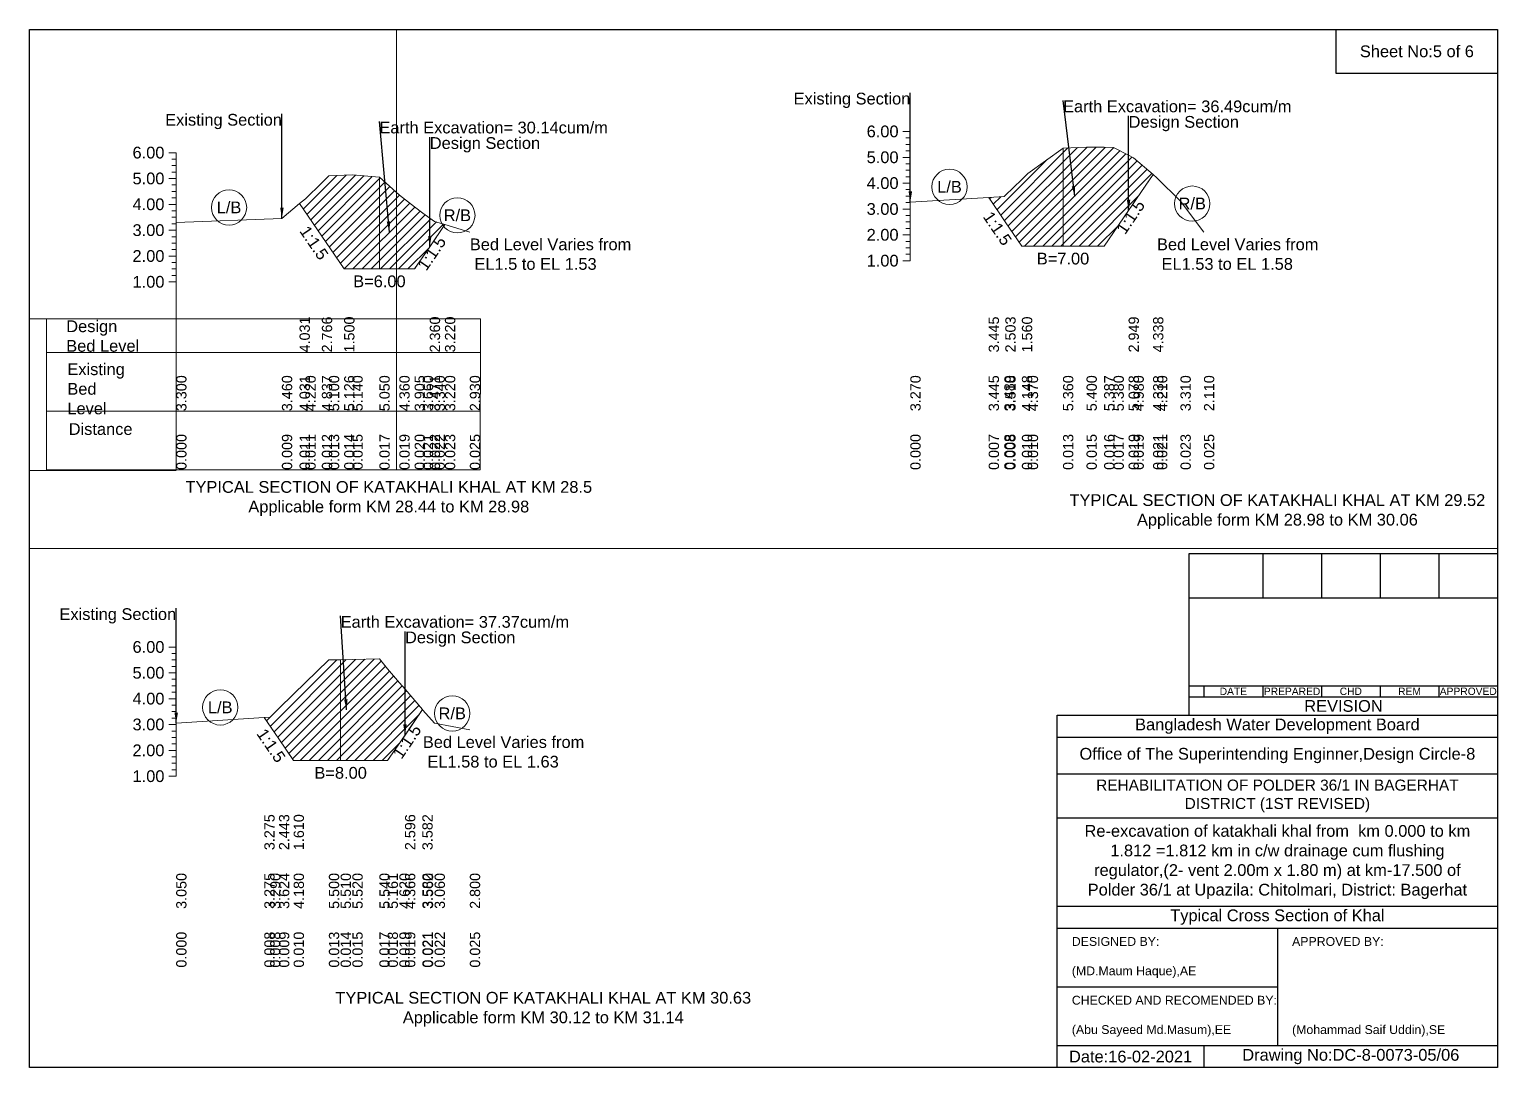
# Model space of a CAD drawing. Header units: inches. Extents: x 100000 to 145000, y -3535 to 0.
# Drawn here: x 130000 to 135000, y -3535 to 0 of the extents above; entities that cross this region are included whole.
import ezdxf

# ---------------------------------------------------------------- set-up
doc = ezdxf.new("R2010")
doc.units = ezdxf.units.IN
doc.header["$MEASUREMENT"] = 0
doc.linetypes.add('CENTER', pattern=[2, 1.25, -0.25, 0.25, -0.25])
doc.linetypes.add('DASHED', pattern=[0.75, 0.5, -0.25])
for name, color, linetype, lineweight in [('CL of Xsection', 7, 'CENTER', 9), ('Cross Section Labels', 7, 'Continuous', 9), ('Design_Bed_Level for Xsection', 7, 'DASHED', 9), ('Excavation Area', 7, 'Continuous', 9), ('Existing_Bed_Level for Xsection', 7, 'Continuous', 9), ('Long Section Border', 7, 'Continuous', 9), ('Long Section Labels', 7, 'Continuous', 9)]:
    doc.layers.add(name, color=color, linetype=linetype, lineweight=lineweight)
doc.styles.get("Standard").update_dxf_attribs({"font": 'arial.ttf'})
doc.dimstyles.get("Standard").update_dxf_attribs({"dimtxt": 0.18, "dimasz": 0.18, "dimexe": 0.18, "dimexo": 0.0625, "dimgap": 0.09, "dimtad": 0, "dimtih": 1, "dimtoh": 1, "dimdec": 4, "dimzin": 0, "dimdsep": 46, "dimtxsty": 'Standard', "dimcen": 0.09, "dimadec": 0, "dimazin": 0, "dimtfac": 1, "dimtdec": 4, "dimtofl": 0, "dimtmove": 0, "dimatfit": 3, "dimfxl": 1, "dimtolj": 1, "dimtzin": 0, "dimarcsym": 0})

msp = doc.modelspace()

# ---------------------------------------------------------------- hatches: boundary and pattern name
at = {"layer": 'Excavation Area'}
h = msp.add_hatch(dxfattribs=at)
h.set_pattern_fill('ANSI31', color=256, scale=176, style=0)
h.paths.add_polyline_path([(133266.9, -572.5), (133000, -587.9), (133266.9, -572.5), (133320, -569.4), (133323.4, -566.1), (133380, -510.7), (133400, -491.1), (133520, -404), (133600, -400.5), (133660, -401.6), (133692, -402.2), (133743.3, -428.8), (133760, -437.4), (133826.7, -493.9), (133743.3, -616.2), (133660, -738.4), (133520, -738.4), (133380, -738.4), (133323.4, -655.5)])
h = msp.add_hatch(dxfattribs=at)
h.set_pattern_fill('ANSI31', color=256, scale=176, style=0)
h.paths.add_polyline_path([(130920.1, -593.1), (130860, -643.4), (130920.1, -593.1), (130940, -576.5), (130996.1, -522.2), (131020, -499), (131072, -496.8), (131100, -495.5), (131192, -503.4), (131260, -564.2), (131312, -604.2), (131340, -625.8), (131363.6, -642.4), (131380, -653.9), (131415.2, -664.5), (131363.6, -740.2), (131312, -815.8), (131192, -815.8), (131072, -815.8), (130996.1, -704.5)])
h = msp.add_hatch(dxfattribs=at)
h.set_pattern_fill('ANSI31', color=256, scale=176, style=0)
h.paths.add_polyline_path([(130800.1, -2342.7), (130500, -2362.5), (130800.1, -2342.7), (130820, -2341.4), (130850, -2312), (130900, -2263.1), (131020, -2146.9), (131060, -2146.1), (131100, -2145.2), (131192, -2143.4), (131220, -2176.8), (131260, -2224.4), (131279.2, -2246.7), (131338.3, -2315.7), (131279.2, -2402.5), (131220, -2489.3), (131060, -2489.3), (130900, -2489.3), (130850, -2416)])

# ---------------------------------------------------------------- linework, layer by layer
for points in [[(130000, 0), (135000, 0), (135000, -3535), (130000, -3535)], [(134450, 0), (135000, 0), (135000, -150), (134450, -150)]]:
    msp.add_lwpolyline(points, close=True)
for points in [[(133950, -2335), (133950, -1785), (135000, -1785)], [(134000, -1785), (134000, -1785)], [(134200, -1785), (134200, -1935)], [(134400, -1785), (134400, -1935)], [(134600, -1785), (134600, -1935)], [(134800, -1785), (134800, -1935)], [(133950, -1935), (135000, -1935)], [(133950, -2235), (135000, -2235)], [(134000, -2235), (134000, -2272.5)], [(134200, -2235), (134200, -2272.5)], [(134400, -2235), (134400, -2272.5)], [(134600, -2235), (134600, -2272.5)], [(134800, -2235), (134800, -2272.5)], [(133950, -2272.5), (135000, -2272.5)], [(133500, -3535), (133500, -2335), (135000, -2335)], [(133500, -2410), (135000, -2410)], [(133500, -2535), (135000, -2535)], [(133500, -2685), (135000, -2685)], [(133500, -2985), (135000, -2985)], [(133500, -3060), (135000, -3060)], [(134250, -3060), (134250, -3460)], [(133500, -3260), (134250, -3260)], [(133500, -3460), (135000, -3460)], [(134000, -3460), (134000, -3535)]]:
    msp.add_lwpolyline(points)
at = {"layer": 'CL of Xsection'}
for points in [[(133520, -738.4), (133520, -404)], [(131192, -815.8), (131192, -503.4)], [(131060, -2489.3), (131060, -2146.1)]]:
    msp.add_lwpolyline(points, dxfattribs=at)
at = {"layer": 'Cross Section Labels'}
for centre in [(133133.4, -536.2), (130680, -606.4), (133960, -593.2), (131457.6, -633.2), (130650, -2308.6), (131440, -2329.1)]:
    msp.add_circle(centre, 60, dxfattribs=at)
at = {"layer": 'Design_Bed_Level for Xsection'}
for points in [[(133266.9, -572.5), (133323.4, -655.5), (133380, -738.4), (133520, -738.4), (133660, -738.4), (133743.3, -616.2), (133826.7, -493.9)], [(130920.1, -593.1), (130996.1, -704.5), (131072, -815.8), (131192, -815.8), (131312, -815.8), (131363.6, -740.2), (131415.2, -664.5)], [(130800.1, -2342.7), (130850, -2416), (130900, -2489.3), (131060, -2489.3), (131220, -2489.3), (131279.2, -2402.5), (131338.3, -2315.7)]]:
    msp.add_lwpolyline(points, dxfattribs=at)
at = {"layer": 'Excavation Area'}
for points in [[(133266.9, -572.5), (133000, -587.9), (133266.9, -572.5), (133320, -569.4), (133323.4, -566.1), (133380, -510.7), (133400, -491.1), (133520, -404), (133600, -400.5), (133660, -401.6), (133692, -402.2), (133743.3, -428.8), (133760, -437.4), (133826.7, -493.9), (133743.3, -616.2), (133660, -738.4), (133520, -738.4), (133380, -738.4), (133323.4, -655.5), (133266.9, -572.5)], [(130920.1, -593.1), (130860, -643.4), (130920.1, -593.1), (130940, -576.5), (130996.1, -522.2), (131020, -499), (131072, -496.8), (131100, -495.5), (131192, -503.4), (131260, -564.2), (131312, -604.2), (131340, -625.8), (131363.6, -642.4), (131380, -653.9), (131415.2, -664.5), (131363.6, -740.2), (131312, -815.8), (131192, -815.8), (131072, -815.8), (130996.1, -704.5), (130920.1, -593.1)], [(130800.1, -2342.7), (130500, -2362.5), (130800.1, -2342.7), (130820, -2341.4), (130850, -2312), (130900, -2263.1), (131020, -2146.9), (131060, -2146.1), (131100, -2145.2), (131192, -2143.4), (131220, -2176.8), (131260, -2224.4), (131279.2, -2246.7), (131338.3, -2315.7), (131279.2, -2402.5), (131220, -2489.3), (131060, -2489.3), (130900, -2489.3), (130850, -2416), (130800.1, -2342.7)]]:
    msp.add_lwpolyline(points, close=True, dxfattribs=at)
at = {"layer": 'Existing_Bed_Level for Xsection'}
for points in [[(133000, -587.9), (133266.9, -572.5), (133320, -569.4), (133323.4, -566.1), (133380, -510.7), (133400, -491.1), (133520, -404), (133600, -400.5), (133660, -401.6), (133692, -402.2), (133743.3, -428.8), (133760, -437.4), (133826.7, -493.9), (133840, -505.2), (133920, -584.4), (134000, -690)], [(130500, -657.4), (130860, -643.4), (130920.1, -593.1), (130940, -576.5), (130996.1, -522.2), (131020, -499), (131072, -496.8), (131100, -495.5), (131192, -503.4), (131260, -564.2), (131312, -604.2), (131340, -625.8), (131363.6, -642.4), (131380, -653.9), (131415.2, -664.5), (131500, -690)], [(130500, -2362.5), (130800.1, -2342.7), (130820, -2341.4), (130850, -2312), (130900, -2263.1), (131020, -2146.9), (131060, -2146.1), (131100, -2145.2), (131192, -2143.4), (131220, -2176.8), (131260, -2224.4), (131279.2, -2246.7), (131338.3, -2315.7), (131340, -2317.7), (131380, -2361.7), (131500, -2384.5)]]:
    msp.add_lwpolyline(points, dxfattribs=at)
at = {"layer": 'Long Section Border'}
for p, q in [((130000, 0), (132500, 0)), ((131250, 0), (131250, -1500)), ((130500, -859.8), (130500, -1500)), ((130500, -985.3), (130000, -985.3)), ((130500, -985.3), (130058.7, -985.3)), ((130058.7, -985.3), (130058.7, -1500)), ((130500, -985.3), (131535.8, -985.3)), ((131535.7, -1500), (131535.8, -985.3)), ((130500, -1100), (130058.7, -1100)), ((130500, -1100), (131535.8, -1100)), ((130500, -1300), (130058.7, -1300)), ((130500, -1300), (131535.7, -1300)), ((130058.7, -1500), (131535.7, -1500)), ((130500, -1502), (130000, -1502)), ((130000, -1767.5), (135000, -1767.5))]:
    msp.add_line(p, q, dxfattribs=at)
at = {"layer": 'Long Section Labels'}
for points in [[(133000, -347.7), (132975, -347.7)], [(133000, -787.7), (133000, -699.7), (133000, -611.7), (133000, -523.7), (133000, -435.7), (133000, -347.7)], [(133000, -369.7), (132985, -369.7)], [(133000, -391.7), (132985, -391.7)], [(130500, -419.8), (130475, -419.8)], [(130500, -441.8), (130485, -441.8)], [(130500, -859.8), (130500, -771.8), (130500, -683.8), (130500, -595.8), (130500, -507.8), (130500, -419.8)], [(133000, -435.7), (132975, -435.7)], [(133000, -413.7), (132985, -413.7)], [(130500, -463.8), (130485, -463.8)], [(130500, -485.8), (130485, -485.8)], [(133000, -457.7), (132985, -457.7)], [(133000, -479.7), (132985, -479.7)], [(130500, -507.8), (130475, -507.8)], [(130500, -529.8), (130485, -529.8)], [(133000, -523.7), (132975, -523.7)], [(133000, -501.7), (132985, -501.7)], [(133000, -545.7), (132985, -545.7)], [(130500, -595.8), (130475, -595.8)], [(130500, -551.8), (130485, -551.8)], [(130500, -573.8), (130485, -573.8)], [(133000, -567.7), (132985, -567.7)], [(133000, -589.7), (132985, -589.7)], [(130500, -617.8), (130485, -617.8)], [(130500, -639.8), (130485, -639.8)], [(133000, -611.7), (132975, -611.7)], [(133000, -633.7), (132985, -633.7)], [(130500, -683.8), (130475, -683.8)], [(130500, -661.8), (130485, -661.8)], [(133000, -699.7), (132975, -699.7)], [(133000, -655.7), (132985, -655.7)], [(133000, -677.7), (132985, -677.7)], [(130500, -705.8), (130485, -705.8)], [(130500, -727.8), (130485, -727.8)], [(130500, -749.8), (130485, -749.8)], [(133000, -721.7), (132985, -721.7)], [(133000, -743.7), (132985, -743.7)], [(130500, -771.8), (130475, -771.8)], [(130500, -793.8), (130485, -793.8)], [(133000, -787.7), (132975, -787.7)], [(133000, -765.7), (132985, -765.7)], [(130500, -815.8), (130485, -815.8)], [(130500, -837.8), (130485, -837.8)], [(130500, -859.8), (130475, -859.8)], [(130500, -2102.9), (130475, -2102.9)], [(130500, -2124.9), (130485, -2124.9)], [(130500, -2146.9), (130485, -2146.9)], [(130500, -2542.9), (130500, -2454.9), (130500, -2366.9), (130500, -2278.9), (130500, -2190.9), (130500, -2102.9)], [(130500, -2190.9), (130475, -2190.9)], [(130500, -2168.9), (130485, -2168.9)], [(130500, -2212.9), (130485, -2212.9)], [(130500, -2234.9), (130485, -2234.9)], [(130500, -2278.9), (130475, -2278.9)], [(130500, -2256.9), (130485, -2256.9)], [(130500, -2300.9), (130485, -2300.9)], [(130500, -2322.9), (130485, -2322.9)], [(130500, -2344.9), (130485, -2344.9)], [(130500, -2366.9), (130475, -2366.9)], [(130500, -2388.9), (130485, -2388.9)], [(130500, -2410.9), (130485, -2410.9)], [(130500, -2432.9), (130485, -2432.9)], [(130500, -2454.9), (130475, -2454.9)], [(130500, -2476.9), (130485, -2476.9)], [(130500, -2498.9), (130485, -2498.9)], [(130500, -2542.9), (130475, -2542.9)], [(130500, -2520.9), (130485, -2520.9)]]:
    msp.add_lwpolyline(points, dxfattribs=at)

# ---------------------------------------------------------------- texts
at = {"char_height": 40, "attachment_point": 5}
for s, insert in [('Sheet No:5 of 6', (134725, -75)), ('Bangladesh Water Development Board', (134250, -2372.5)), ('Office of The Superintending Enginner,Design Circle-8', (134250, -2472.5))]:
    msp.add_mtext(s, dxfattribs=dict(at, insert=insert))
for s, insert, char_height, width, attachment_point in [('DATE', (134100, -2253.8), 25, 200, 5), ('PREPARED', (134300, -2253.8), 25, 200, 5), ('CHD', (134500, -2253.8), 25, 200, 5), ('REM', (134700, -2253.8), 25, 200, 5), ('APPROVED', (134900, -2253.8), 25, 200, 5), ('REVISION ', (134475, -2303.8), 40, 1050, 5), ('REHABILITATION OF POLDER 36/1 IN BAGERHAT DISTRICT (1ST REVISED)', (134250, -2610), 37.5, 1400, 5), ('Re-excavation of katakhali khal from  km 0.000 to km 1.812 =1.812 km in c/w drainage cum flushing regulator,(2- vent 2.00m x 1.80 m) at km-17.500 of Polder 36/1 at Upazila: Chitolmari, District: Bagerhat ^J', (134250, -2835), 40, 1400, 5), ('Typical Cross Section of Khal', (134250, -3022.5), 40, 1400, 5), ('DESIGNED BY:^J^J(MD.Maum Haque),AE', (133550, -3160), 30, 700, 4), ('APPROVED BY:^J^J^J^J^J^J(Mohammad Saif Uddin),SE', (134300, -3260), 30, 700, 4), ('CHECKED AND RECOMENDED BY:^J^J(Abu Sayeed Md.Masum),EE', (133550, -3360), 30, 700, 4), ('Date:16-02-2021', (133750, -3497.5), 40, 700, 5), ('Drawing No:DC-8-0073-05/06', (134500, -3497.5), 40, 1100, 5)]:
    msp.add_mtext(s, dxfattribs=dict(insert=insert, char_height=char_height, width=width, attachment_point=attachment_point))
at = {"layer": 'Cross Section Labels', "char_height": 40}
for s, insert, attachment_point in [('Existing Section', (133000, -215.7), 3), ('Earth Excavation= 36.49cum/m', (133520, -242.1), 1), ('Existing Section', (130860, -287.8), 3), ('Design Section', (133743.3, -294.9), 1), ('Earth Excavation= 30.14cum/m', (131192, -314.2), 1), ('Design Section', (131363.6, -367), 1), ('L/B', (133133.4, -536.2), 5), ('L/B', (130680, -606.4), 5), ('R/B', (133960, -593.2), 5), ('R/B', (131457.6, -633.2), 5), ('Bed Level Varies from ^J EL1.5 to EL 1.53', (131500, -712), 1), ('Bed Level Varies from ^J EL1.53 to EL 1.58', (133840, -712), 1), ('B=7.00', (133520, -760.4), 2), ('B=6.00', (131192, -837.8), 2), ('Distance', (130134, -1340.8), 1), ('TYPICAL SECTION OF KATAKHALI KHAL AT KM 28.5^JApplicable form KM 28.44 to KM 28.98', (131224, -1597.3), 5), ('TYPICAL SECTION OF KATAKHALI KHAL AT KM 29.52^JApplicable form KM 28.98 to KM 30.06', (134250, -1642), 5), ('Existing Section', (130500, -1970.9), 3), ('Earth Excavation= 37.37cum/m', (131060, -1997.3), 1), ('Design Section', (131279.2, -2050.1), 1), ('L/B', (130650, -2308.6), 5), ('R/B', (131440, -2329.1), 5), ('Bed Level Varies from ^J EL1.58 to EL 1.63', (131340, -2406.5), 1), ('B=8.00', (131060, -2511.3), 2), ('TYPICAL SECTION OF KATAKHALI KHAL AT KM 30.63^JApplicable form KM 30.12 to KM 31.14', (131750, -3336.5), 5)]:
    msp.add_mtext(s, dxfattribs=dict(at, insert=insert, attachment_point=attachment_point))
at = {"layer": 'Cross Section Labels'}
for s, insert, char_height, attachment_point, rotation in [('1:1.5', (133733.3, -627.2), 40, 2, 55.7131), ('1:1.5', (133313.4, -666.5), 40, 2, 304.2869), ('1:1.5', (130986.1, -715.5), 40, 2, 304.2869), ('1:1.5', (131353.6, -751.2), 40, 2, 55.7131), ('4.031', (130920.1, -1100), 35, 1, 90), ('2.766', (130996.1, -1100), 35, 1, 90), ('1.500', (131072, -1100), 35, 1, 90), ('1.500', (131072, -1100), 35, 1, 90), ('1.500', (131072, -1100), 35, 1, 90), ('2.360', (131363.6, -1100), 35, 1, 90), ('3.220', (131415.2, -1100), 35, 1, 90), ('3.445', (133266.9, -1100), 35, 1, 90), ('2.503', (133323.4, -1100), 35, 1, 90), ('1.560', (133380, -1100), 35, 1, 90), ('1.560', (133380, -1100), 35, 1, 90), ('1.560', (133380, -1100), 35, 1, 90), ('2.949', (133743.3, -1100), 35, 1, 90), ('4.338', (133826.7, -1100), 35, 1, 90), ('3.300', (130500, -1300), 35, 1, 90), ('3.460', (130860, -1300), 35, 1, 90), ('4.031', (130920.1, -1300), 35, 1, 90), ('4.220', (130940, -1300), 35, 1, 90), ('4.837', (130996.1, -1300), 35, 1, 90), ('5.100', (131020, -1300), 35, 1, 90), ('5.126', (131072, -1300), 35, 1, 90), ('5.140', (131100, -1300), 35, 1, 90), ('5.050', (131192, -1300), 35, 1, 90), ('4.360', (131260, -1300), 35, 1, 90), ('3.905', (131312, -1300), 35, 1, 90), ('3.660', (131340, -1300), 35, 1, 90), ('3.471', (131363.6, -1300), 35, 1, 90), ('3.340', (131380, -1300), 35, 1, 90), ('3.220', (131415.2, -1300), 35, 1, 90), ('2.930', (131500, -1300), 35, 1, 90), ('3.270', (133000, -1300), 35, 1, 90), ('3.445', (133266.9, -1300), 35, 1, 90), ('3.480', (133320, -1300), 35, 1, 90), ('3.518', (133323.4, -1300), 35, 1, 90), ('4.148', (133380, -1300), 35, 1, 90), ('4.370', (133400, -1300), 35, 1, 90), ('5.360', (133520, -1300), 35, 1, 90), ('5.400', (133600, -1300), 35, 1, 90), ('5.387', (133660, -1300), 35, 1, 90), ('5.380', (133692, -1300), 35, 1, 90), ('5.078', (133743.3, -1300), 35, 1, 90), ('4.980', (133760, -1300), 35, 1, 90), ('4.338', (133826.7, -1300), 35, 1, 90), ('4.210', (133840, -1300), 35, 1, 90), ('3.310', (133920, -1300), 35, 1, 90), ('2.110', (134000, -1300), 35, 1, 90), ('0.000', (130500, -1500), 35, 1, 90), ('0.009', (130860, -1500), 35, 1, 90), ('0.011', (130920.1, -1500), 35, 1, 90), ('0.011', (130940, -1500), 35, 1, 90), ('0.012', (130996.1, -1500), 35, 1, 90), ('0.013', (131020, -1500), 35, 1, 90), ('0.014', (131072, -1500), 35, 1, 90), ('0.015', (131100, -1500), 35, 1, 90), ('0.017', (131192, -1500), 35, 1, 90), ('0.019', (131260, -1500), 35, 1, 90), ('0.020', (131312, -1500), 35, 1, 90), ('0.021', (131340, -1500), 35, 1, 90), ('0.022', (131363.6, -1500), 35, 1, 90), ('0.022', (131380, -1500), 35, 1, 90), ('0.023', (131415.2, -1500), 35, 1, 90), ('0.025', (131500, -1500), 35, 1, 90), ('0.000', (133000, -1500), 35, 1, 90), ('0.007', (133266.9, -1500), 35, 1, 90), ('0.008', (133320, -1500), 35, 1, 90), ('0.008', (133323.4, -1500), 35, 1, 90), ('0.010', (133380, -1500), 35, 1, 90), ('0.010', (133400, -1500), 35, 1, 90), ('0.013', (133520, -1500), 35, 1, 90), ('0.015', (133600, -1500), 35, 1, 90), ('0.016', (133660, -1500), 35, 1, 90), ('0.017', (133692, -1500), 35, 1, 90), ('0.019', (133743.3, -1500), 35, 1, 90), ('0.019', (133760, -1500), 35, 1, 90), ('0.021', (133826.7, -1500), 35, 1, 90), ('0.021', (133840, -1500), 35, 1, 90), ('0.023', (133920, -1500), 35, 1, 90), ('0.025', (134000, -1500), 35, 1, 90), ('1:1.5', (130840, -2427), 40, 2, 304.2869), ('1:1.5', (131269.2, -2413.5), 40, 2, 55.7131), ('3.275', (130800.1, -2794.5), 35, 1, 90), ('2.443', (130850, -2794.5), 35, 1, 90), ('1.610', (130900, -2794.5), 35, 1, 90), ('1.610', (130900, -2794.5), 35, 1, 90), ('1.610', (130900, -2794.5), 35, 1, 90), ('2.596', (131279.2, -2794.5), 35, 1, 90), ('3.582', (131338.3, -2794.5), 35, 1, 90), ('3.050', (130500, -2994.5), 35, 1, 90), ('3.275', (130800.1, -2994.5), 35, 1, 90), ('3.290', (130820, -2994.5), 35, 1, 90), ('3.624', (130850, -2994.5), 35, 1, 90), ('4.180', (130900, -2994.5), 35, 1, 90), ('5.500', (131020, -2994.5), 35, 1, 90), ('5.510', (131060, -2994.5), 35, 1, 90), ('5.520', (131100, -2994.5), 35, 1, 90), ('5.540', (131192, -2994.5), 35, 1, 90), ('5.161', (131220, -2994.5), 35, 1, 90), ('4.620', (131260, -2994.5), 35, 1, 90), ('4.366', (131279.2, -2994.5), 35, 1, 90), ('3.582', (131338.3, -2994.5), 35, 1, 90), ('3.560', (131340, -2994.5), 35, 1, 90), ('3.060', (131380, -2994.5), 35, 1, 90), ('2.800', (131500, -2994.5), 35, 1, 90), ('0.000', (130500, -3194.5), 35, 1, 90), ('0.008', (130800.1, -3194.5), 35, 1, 90), ('0.008', (130820, -3194.5), 35, 1, 90), ('0.009', (130850, -3194.5), 35, 1, 90), ('0.010', (130900, -3194.5), 35, 1, 90), ('0.013', (131020, -3194.5), 35, 1, 90), ('0.014', (131060, -3194.5), 35, 1, 90), ('0.015', (131100, -3194.5), 35, 1, 90), ('0.017', (131192, -3194.5), 35, 1, 90), ('0.018', (131220, -3194.5), 35, 1, 90), ('0.019', (131260, -3194.5), 35, 1, 90), ('0.019', (131279.2, -3194.5), 35, 1, 90), ('0.021', (131338.3, -3194.5), 35, 1, 90), ('0.021', (131340, -3194.5), 35, 1, 90), ('0.022', (131380, -3194.5), 35, 1, 90), ('0.025', (131500, -3194.5), 35, 1, 90)]:
    msp.add_mtext(s, dxfattribs=dict(at, insert=insert, char_height=char_height, attachment_point=attachment_point, rotation=rotation))
at = {"layer": 'Cross Section Labels', "char_height": 40, "attachment_point": 1}
for s, insert, width in [('Design Bed Level', (130125.6, -990.9), 264.513), ('Existing Bed Level', (130129.4, -1137.2), 243.505)]:
    msp.add_mtext(s, dxfattribs=dict(at, insert=insert, width=width))
at = {"layer": 'Long Section Labels', "char_height": 40, "attachment_point": 6}
for s, insert in [('6.00', (132960, -347.7)), ('6.00', (130460, -419.8)), ('5.00', (132960, -435.7)), ('5.00', (130460, -507.8)), ('4.00', (132960, -523.7)), ('4.00', (130460, -595.8)), ('3.00', (132960, -611.7)), ('3.00', (130460, -683.8)), ('2.00', (132960, -699.7)), ('2.00', (130460, -771.8)), ('1.00', (132960, -787.7)), ('1.00', (130460, -859.8)), ('6.00', (130460, -2102.9)), ('5.00', (130460, -2190.9)), ('4.00', (130460, -2278.9)), ('3.00', (130460, -2366.9)), ('2.00', (130460, -2454.9)), ('1.00', (130460, -2542.9))]:
    msp.add_mtext(s, dxfattribs=dict(at, insert=insert))

# ---------------------------------------------------------------- leaders
at = {"layer": 'Cross Section Labels'}
for points in [[(133000, -587.9), (133000, -215.7)], [(133560, -569.4), (133520, -242.1)], [(130860, -643.4), (130860, -287.8)], [(133743.3, -616.2), (133743.3, -294.9)], [(131226, -690), (131192, -314.2)], [(131363.6, -740.2), (131363.6, -367)], [(130500, -2362.5), (130500, -1970.9)], [(131080, -2317.2), (131060, -1997.3)], [(131279.2, -2402.5), (131279.2, -2050.1)]]:
    msp.add_leader(points, dimstyle='Standard', override={"dimasz": 36}, dxfattribs=at)

doc.saveas('drawing.dxf')
